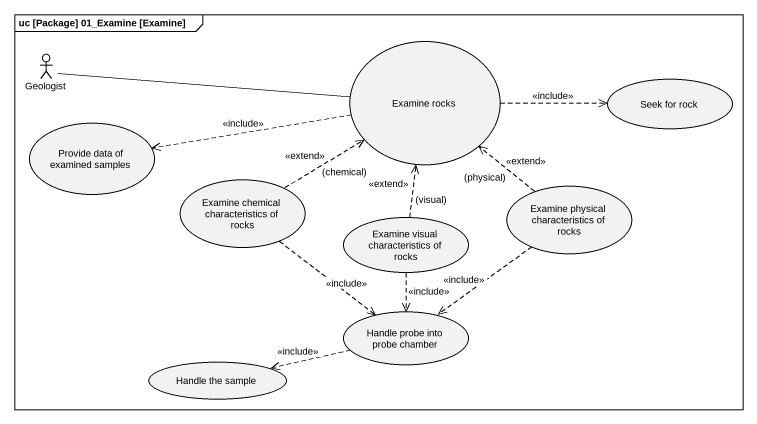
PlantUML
@startuml
mainframe uc [Package] 01_Examine [Examine]
actor Geologist
usecase "Examine rocks" as Examine_rocks
usecase "Seek for rock" as Seek_for_rock
usecase "Provide data of examined samples" as Provide_data_of_examined
usecase "Examine chemical characteristics of rocks" as Examine_chemical
usecase "Examine visual characteristics of rocks" as Examine_visual
usecase "Examine physical characteristics of rocks" as Examine_physical
usecase "Handle probe into probe chamber" as Handle_probe_into_probe
usecase "Handle the sample" as Handle_the_sample
Geologist -right- Examine_rocks
Examine_rocks .right.> Seek_for_rock : <<include>>
Examine_rocks .left.> Provide_data_of_examined : <<include>>
Examine_chemical .up.> Examine_rocks : <<extend>>\n(chemical)
Examine_chemical ..> Handle_probe_into_probe : <<include>>
Examine_visual .up.> Examine_rocks : <<extend>>\n(visual)
Examine_visual ..> Handle_probe_into_probe : <<include>>
Examine_physical .up.> Examine_rocks : <<extend>>\n(physical)
Examine_physical ..> Handle_probe_into_probe : <<include>>
Handle_probe_into_probe .left.> Handle_the_sample : <<include>>
@enduml
